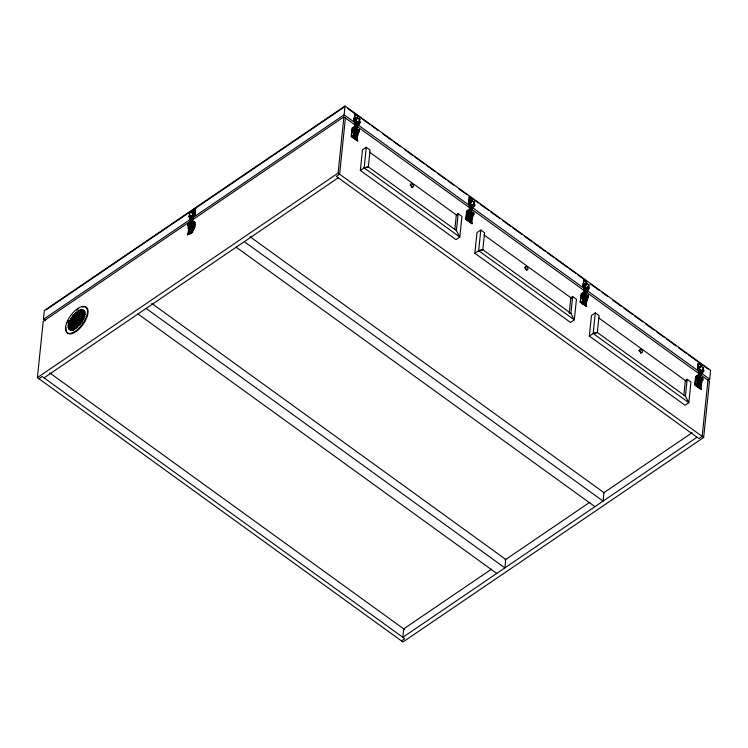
<?xml version="1.0" encoding="UTF-8"?>
<svg xmlns="http://www.w3.org/2000/svg" width="748" height="748" viewBox="0 0 748 748"><rect width="100%" height="100%" fill="white"/><g stroke="black" fill="none" stroke-linecap="round" stroke-linejoin="round"><path stroke-width="1.12" d="M193.152 221.726L193.835 222.446L193.012 221.763M84.842 316.469L84.085 315.918L68.152 327.026L68.91 327.577L68.19 325.277L84.421 313.945L85.178 314.497M68.19 325.277L68.947 325.829L69.265 324.211L85.197 313.085M68.18 325.632L84.421 313.945M82.794 309.981L83.813 310.701L71.247 319.471L70.49 318.929L82.794 309.981L84.122 311.121C85.87 319.05 78.979 328.045 71.369 330.018L69.695 329.578M191.965 224.596L192.507 225.101M190.693 225.101L188.87 223.549L188.664 232.974L187.729 234.133L190.45 232.189L190.703 232.768L192.143 230.889L192.498 227.523L191.787 231.141M352.177 129.741L354.907 128.413L355.104 126.543L354.72 126.262L354.533 128.142L352.177 129.741L351.495 136.304L353.963 138.081L354.15 136.211L356.889 134.883C354.823 138.062 359.91 143.597 354.094 138.287L353.598 133.219L353.224 136.856L353.832 138.287L357.432 140.886L357.731 140.428L354.131 137.819L353.58 136.613L354.982 127.123M356.618 130.984L358.348 129.479L356.833 138.679L357.348 140.147L354.515 138.1L353.963 136.884C352.86 135.528 357.703 127.085 355.104 127.506M357.731 140.428C355.328 138.006 360.723 130.975 358.395 129.787M471.212 213.853L472.951 212.357L471.427 221.548L471.951 223.026L469.108 220.969L468.557 219.753C467.65 217.575 471.894 211.432 469.763 210.328M466.771 212.619L469.501 211.291L469.697 209.412L469.323 209.141L469.127 211.011L466.771 212.619L466.088 219.173L468.557 220.959L468.753 219.08L471.483 217.752C469.417 220.931 474.503 226.466 468.687 221.165L468.192 216.097L467.818 219.734L468.426 221.165L472.025 223.764L472.325 223.297C469.838 221.146 475.513 213.33 472.914 212.703M582.496 294.338L582.066 298.452L583.075 299.172L582.692 298.901L582.318 302.538L582.926 303.969L586.525 306.568L585.927 304.352C588.003 307.634 583.103 303.959 583.057 302.566L584.665 293.188L583.477 293.674M586.31 304.632C585.375 302.697 589.835 296.049 587.423 295.507M700.212 379.47L701.951 377.974L700.427 387.165L700.951 388.642L698.108 386.585L697.566 385.37L698.969 375.879M695.771 378.226L698.51 376.899L698.697 375.029L698.323 374.757L698.127 376.627L695.771 378.226L695.098 384.79L697.557 386.566L697.753 384.696L700.483 383.369C698.417 386.548 703.503 392.083 697.697 386.781L697.201 381.704L696.818 385.342L697.435 386.772L701.035 389.381L701.157 384.061L701.979 382.63L702.325 378.245M353.739 128.291L354.477 128.366L354.178 127.693M468.519 211.301L469.127 210.646M583.749 293.609L583.075 294.329M697.865 376.141L697.632 377.16L697.688 376.571M698.062 376.281L697.529 377.02M37.4 377.618L43.206 321.397L343.902 116.875L709.478 381.256L703.662 437.477L402.976 641.99L37.4 377.618L338.096 173.097L343.902 116.875M45.31 320.696L43.421 319.331L44.338 310.523L345.024 106.01L710.6 370.382L709.693 379.189L707.758 380.498M192.143 230.889L191.058 232.525L187.617 234.863L188.674 229.589L188.01 228.103L188.44 223.979L189.431 223.577M191.03 222.969L190.273 222.418L190.459 220.548L188.889 216.219A1.047 0.477 -54.1 0 1 189.693 214.975M189.571 233.806L191.927 232.207L189.459 230.431L189.655 228.551L190.834 228.018L190.834 228.654L190.067 228.392L192.862 230.365L192.666 232.235L189.945 234.087L189.908 230.534M191.067 224.157L190.31 223.615L190.89 219.678L192.311 220.351L192.114 222.231L191.357 221.679L191.544 219.809L194.321 212.516A1.047 0.477 -54.1 0 0 193.676 212.264L192.077 213.348M189.459 230.431L190.02 228.308M190.207 228.561L190.684 223.362L191.797 223.661L190.413 222.67M191.254 219.426L190.955 222.306L194.415 224.419L192.311 222.39L192.507 220.52L195.35 222.567L194.863 227.252A2.627 1.197 -54.1 0 1 192.862 230.365M190.057 233.03C187.645 226.513 192.704 230.861 190.422 229.935M191.133 222.184L190.31 223.615M190.45 232.189L191.769 230.618L191.918 221.502L193.264 222.034M190.936 228.084L191.535 221.81L192.507 221.483M192.554 213.189L192.9 209.814L195.508 208.038L195.303 213.937A2.375 1.318 55.8 0 1 193.891 214.854M191.797 223.661L192.507 220.52M193.049 212.339L193.283 210.085L195.892 208.318M191.404 230.861L191.46 225.756M192.984 227.373L193.779 223.007M195.508 208.038L194.929 213.666A1.861 1.029 55.8 0 1 194.19 214.517M192.114 230.337L192.479 230.085A2.627 1.197 -54.1 0 0 194.489 226.981L194.779 224.166M43.421 319.331L344.117 114.818L345.024 106.01M345.417 117.969L339.611 174.191L336.348 176.416L698.894 438.599L702.148 436.383L707.963 380.162M356.506 134.603L356.693 136.753L353.972 138.604L351.13 136.547L352.009 128.114L354.72 126.262M354.402 118.119L354.87 113.621L353.926 119.493A2.375 1.085 -54.1 0 0 355.365 120.26L358.086 122.223A2.375 1.085 -54.1 0 0 359.91 119.241L356.824 117.52A1.861 0.851 -54.1 0 1 355.945 119.4A1.861 0.851 -54.1 0 1 354.487 120.082M353.346 133.051L353.393 128.656M354.571 118.193L356.244 125.645L356.422 127.786L355.702 128.282L353.841 118.68L354.571 118.193A1.047 0.58 55.8 0 1 355.403 117.988L357.067 119.194M355.263 133.892L356.142 134.294L355.104 134.144L355.739 129.208L356.487 129.245L356.385 129.815M355.263 134.416L355.552 131.601M356.104 128.965C357.217 126.936 354.496 129.619 356.198 128.03M357.366 117.838L357.6 115.594L347.876 108.572M356.385 128.17L356.684 125.29L356.768 128.441L355.375 129.46M356.001 134.453L356.487 129.245M356.572 135.379L356.403 133.041M356.487 129.759L356.768 128.441M356.226 129.067L360.246 122.298A1.047 0.58 55.8 0 0 359.573 120.998L358.844 121.494M357.432 140.886L357.077 136.949M359.264 131.564L359.077 129.413L359.264 131.564L357.694 132.63M360.349 170.46L362.481 149.852L366.286 147.263L370.073 150.002L368.334 166.869L456.402 230.562L459.814 237.051L456 239.631L360.349 170.46L364.154 167.879L368.334 166.869L364.154 167.879L366.286 147.263M454.831 229.552L456.345 214.928L458.15 213.694L461.946 216.434L459.814 237.051L364.154 167.879M456.411 230.562L458.15 213.694M471.1 217.481C470.604 221.399 469.417 217.229 471.287 219.632L468.575 221.473L465.733 219.426L466.602 210.992L469.323 209.141M478.309 202.895L469.464 196.5L468.519 202.362A2.375 1.085 -54.1 0 0 469.51 203.372M468.884 202.119L469.464 196.5M467.949 215.92L468.052 211.282M472.325 223.297L468.725 220.697L468.183 219.482C467.229 217.322 471.577 211.123 469.389 210.057M470.296 211.16L468.435 201.558L469.164 201.062A1.047 0.58 55.8 0 1 469.996 200.866L471.67 202.063M469.856 216.77L470.735 217.163L469.707 217.023L470.342 212.086L471.24 212.385L470.586 212.713L470.342 212.086M469.866 217.285L470.053 215.415M469.922 210.88L470.642 210.394L470.838 208.514L469.164 201.062M471.595 200.96L472.194 198.472L471.96 200.716M470.978 211.039L469.968 212.329L470.726 212.881L471.549 211.45L471.277 208.168L470.978 211.039L470.258 211.534L470.642 210.394M470.604 217.322L471.081 212.114M470.997 215.92L470.782 217.977L471.418 218.425M470.726 212.881L471.549 211.45M471.782 211.217L470.679 211.432L471.782 211.217L471.969 209.337L474.849 205.176A1.047 0.58 55.8 0 0 474.167 203.877M471.268 217.219L471.483 215.162M472.025 223.764L471.446 222.072L471.792 218.697M473.858 214.442L473.671 212.292L473.858 214.442L472.287 215.508M474.868 253.273L476.99 232.665L480.796 230.075L484.582 232.815L482.843 249.682L570.911 313.375L574.314 319.864L570.509 322.444L474.868 253.273L478.664 250.692L482.843 249.682L478.664 250.692L480.796 230.075M569.219 313.477L570.846 297.732L572.659 296.507L576.446 299.247L574.314 319.854L478.664 250.692M570.911 313.375L572.659 296.507M584.684 293.375C583.094 290.187 583.786 301.827 582.701 302.809L583.197 303.969C589.003 309.279 583.917 303.735 585.983 300.565L585.609 300.285L585.787 302.435L583.075 304.286L580.233 302.229L581.103 293.796L584.197 292.225L584.01 294.095L581.654 295.694L581.271 295.423L583.627 293.824L583.823 291.944M580.233 302.229L581.271 295.423M583.833 285.82A1.861 0.851 -54.1 0 1 583.384 284.923L583.964 279.303L583.019 285.175A2.375 1.085 -54.1 0 0 583.618 286.269M582.87 294.609L582.449 298.733L582.066 298.452M580.598 301.986L583.057 303.763L583.253 301.893L585.609 300.285M583.664 283.866L585.338 291.327L585.525 293.468L584.796 293.964L582.944 284.362L583.664 283.866A1.047 0.58 55.8 0 1 584.497 283.67L586.17 284.876M584.889 293.132L585.058 291.468L586.161 291.243L584.618 291.814M584.366 300.098C583.655 299.144 585.993 299.527 584.992 300.182C582.898 300.509 585.404 295.843 585.301 298.256M586.095 283.773L586.694 281.276L577.54 274.666M585.291 293.712C583.599 295.292 586.31 292.618 585.198 294.647L585.955 295.198L585.235 295.684L584.478 295.142L585.862 294.123L586.161 291.243M585.488 293.842L585.778 290.972M586.46 283.52L586.694 281.276M585.095 299.611L585.581 294.927L584.693 295.142L585.478 295.497L585.581 294.927M585.88 298.994L585.665 301.061L585.749 296.507L587.404 295.142L585.946 304.875L586.525 306.568M585.955 295.198L585.862 294.123M585.329 294.749L589.349 287.98A1.047 0.58 55.8 0 0 588.667 286.68L587.947 287.176M585.815 300.724L586.011 298.845M587.573 296.872L588.358 297.246L588.18 295.095L587.535 297.498M589.359 336.076L591.49 315.469L595.296 312.879L599.083 315.619L597.343 332.486L685.411 396.178L688.815 402.667L685.009 405.257L589.359 336.076L593.164 333.496L597.343 332.486L593.164 333.496L595.296 312.879M683.831 395.159L685.346 380.545L687.16 379.311L690.946 382.05L688.815 402.667L593.164 333.496M685.411 396.178L687.16 379.311M700.109 383.098L700.296 385.239L697.575 387.09L694.733 385.033L695.603 376.599L698.323 374.757M707.973 368.988L698.473 362.107L697.884 367.736A1.861 0.851 -54.1 0 0 698.333 368.624M696.949 381.536L696.996 377.142M697.164 379.479L697.388 377.338M701.334 388.913L697.734 386.305L697.183 385.098C698.211 384.023 697.828 373.102 699.184 376.179M699.389 375.935L699.558 374.271L700.661 374.056L699.118 374.626L697.445 367.165L698.165 366.679A1.047 0.58 55.8 0 1 699.006 366.473L700.67 367.679M698.856 382.378L699.689 382.864L698.707 382.63L699.053 380.508L699.81 380.414L699.689 381.115M699.305 376.768L699.838 374.131L698.165 366.679M700.605 366.576L701.194 364.08L700.96 366.333M699.698 377.45L700.287 373.776M700.661 374.056L700.362 376.927L698.978 377.946L699.735 378.497L699.829 377.553M699.604 382.415C700.614 372.756 697.884 380.124 700.455 378.002L700.362 376.927M700.006 381.527L699.791 383.593L700.792 384.313L700.446 387.679L701.035 389.381M702.727 370.251A1.047 0.58 55.8 0 0 702.447 369.98L703.167 369.484A1.047 0.58 55.8 0 1 703.849 370.784L700.979 374.954L700.783 376.824L700.409 376.553M700.165 383.864L700.38 381.807M357.927 132.686L357.899 133.238M471.595 215.695L472.11 215.181L471.726 215.826M587.919 296.666L587.526 297.293M702.606 379.601L701.961 380.302M356.487 130.965L355.618 130.526M583.805 296.049L583.44 296.563M697.762 379.301L698.239 378.722M69.265 324.211L68.61 323.239L84.346 312.253L85.104 312.804M68.61 323.239L69.368 323.791L69.957 322.108L84.767 311.766L83.935 310.981L69.414 321.07L69.957 322.108M68.152 327.026L84.085 315.918M699.726 364.641C698.969 362.378 700.941 365.361 699.015 363.921M353.963 128.319L354.169 127.983M583.141 293.403L582.514 293.927L582.879 293.59M583.552 293.571L583.029 294.207M193.236 221.586C192.488 223.474 195.069 221.632 193.059 221.707M191.843 224.615L192.329 225.223M702.4 379.573L702.026 380.096M193.891 214.676L191.825 220.099L191.067 219.557L193.545 213.049M192.311 220.351L195.078 213.068L194.321 212.516M68.769 328.699L83.318 318.19L84.075 318.741M470.875 215.368L470.567 214.723L470.174 215.415M586.198 296.61L586.32 295.731M358.395 131.302L358.432 131.816L358.666 131.012M698.445 379.161L698.015 379.517M470.071 213.573L470.838 214.022M70.649 320.481L71.247 319.471M69.938 329.625L81.99 320.864L82.748 321.406M582.926 303.969L582.683 302.286L583.057 302.566M356.244 136.473C355.693 135.603 355.225 136.08 356.244 136.473A2.627 1.449 55.8 0 1 355.749 137.08M187.365 234.376L191.769 230.618M356.787 124.991L359.433 121.709L356.871 125.43L355.384 118.773L354.655 119.269M357.226 126.122L360.246 122.298M471.39 207.869L474.036 204.587L471.474 208.299L469.978 201.651M471.82 209.001L474.849 205.176M585.974 291.112L588.536 287.391L585.245 291.598L585.974 291.112L584.478 284.455L583.758 284.951M586.329 291.804L588.62 288.476M700.474 373.916L703.036 370.195L699.745 374.411L700.474 373.916L698.978 367.268M703.849 370.784L700.25 375.44L700.979 374.954M357.207 132.611L356.843 132.789M700.502 380.919C700.895 380.639 701.044 381.742 700.754 380.966M583.833 296.526L583.926 296.049M698.997 367.418L699.567 367.595M81.878 310.308L73.491 316.161L72.734 315.619L80.419 309.906L82.177 310.242M70.49 318.929L83.056 310.149L79.774 310.214A11.828 5.404 -54.1 0 0 73.5 315.002C70.593 318.77 67.105 323.791 68.853 328.737M72.191 317.863L73.491 316.161M80.419 324.772L79.662 324.23L71.911 329.905M187.617 234.863L188.674 233.498L189.412 229.617L189.038 233.245L188.178 234.358L187.739 234.04M471.848 213.535L471.81 212.928M193.293 222.811L192.582 222.044M586.058 298.022C586.432 298.489 586.712 297.882 586.17 298.63M193.358 226.513L193.339 225.84M584.637 297.657L584.562 298.143M699.053 380.508L699.352 381.106M190.684 223.362L191.058 224.007M472.381 215.695L472.427 216.172M191.086 231.384L191.105 232.058M700.745 378.591L701.989 378.273M72.734 315.619L81.121 309.756M74.071 315.413L80.288 311.075M71.593 318.882L83.552 310.532M69.199 321.565L84.01 311.224M73.79 319.087L79.223 315.291M81.036 314.029L84.655 311.495M68.507 323.66L84.627 312.673M69.368 323.791L75.847 319.265M77.698 317.975L83.252 314.095M68.947 325.829L80.401 317.825M68.938 326.184L85.169 314.852L84.412 314.3M68.246 327.325L69.003 327.876L83.813 317.535M69.891 329.709L68.62 328.456L83.318 318.19M75.81 324.51L69.377 329.008L69.003 327.876M77.642 323.23L81.326 320.668M83.87 319.237L69.527 329.251L68.62 328.456M81.99 320.864L69.62 329.503L70.695 330.167L81.495 322.631M72.276 328.718L80.84 322.734M71.724 329.774L79.662 324.23M72.425 329.625L73.182 330.167L77.811 326.941M68.91 327.577L82.028 318.424M45.983 309.934L55.156 303.697M55.689 303.333L90.405 279.715M90.854 279.415L165.149 228.879M165.645 228.551L275.142 154.069M275.601 153.761L333.468 114.397M334.001 114.042L344.136 107.142M192.442 216.518A2.375 1.318 55.8 0 1 190.338 215.948A2.375 1.318 55.8 0 1 189.291 213.245L192.273 211.749A1.861 1.029 55.8 0 0 193.452 214.199M192.273 211.749L189.291 213.245M190.796 216.35L193.405 214.583A2.375 1.318 55.8 0 1 191.899 211.469M190.787 220.679L191.909 220.978M192.012 219.977L190.89 219.678M190.273 222.418L191.385 222.726M191.712 222.848L192.311 222.39M190.188 224.129L190.16 224.737M357.6 115.594L354.505 113.864M355.403 117.988L354.674 118.483A1.047 0.58 55.8 0 0 353.841 118.68M358.834 121.176A1.861 0.851 -54.1 0 0 359.554 119.493L359.91 119.241M355.515 126.132L356.244 125.645M352.747 128.142L354.318 127.076M355.319 128.011L356.048 127.515M357.507 130.489L359.077 129.413M356.889 134.883L354.15 136.211M353.963 138.081L356.31 136.482M38.915 378.712L42.178 376.496L404.715 638.68L401.461 640.896M44.067 377.862L338.246 177.781M469.996 200.866L469.276 201.352A1.047 0.58 55.8 0 0 468.435 201.558M470.361 202.456A1.861 0.851 -54.1 0 0 471.418 200.389L474.513 202.119A2.375 1.085 -54.1 0 1 472.914 204.933A2.375 1.085 -54.1 0 1 471.212 204.802M473.961 203.176A1.861 0.851 -54.1 0 0 474.148 202.362L474.513 202.119M467.341 211.02L469.697 209.412M470.109 209.01L470.838 208.514M471.362 211.31L470.642 211.806L471.455 212.385M469.912 218.827L471.483 217.752M468.557 220.959L470.913 219.351M584.861 285.269A1.861 0.851 -54.1 0 0 585.918 283.202L589.013 284.923A2.375 1.085 -54.1 0 1 587.414 287.737A2.375 1.085 -54.1 0 1 585.721 287.606M589.013 284.923L588.648 285.175A1.861 0.851 -54.1 0 1 587.591 287.241M581.841 293.824L584.197 292.225M584.422 293.693L585.142 293.197M585.749 292.636L586.479 292.141M585.824 296.704L588.18 295.095M583.057 303.763L585.413 302.164M698.473 362.107L697.529 367.979A2.375 1.085 -54.1 0 0 698.118 369.073M699.006 366.473L698.277 366.969A1.047 0.58 55.8 0 0 697.445 367.165M700.25 369.951A2.375 1.085 -54.1 0 0 701.689 370.718A2.375 1.085 -54.1 0 0 703.513 367.736L700.427 366.006A1.861 0.851 -54.1 0 1 698.997 368.371M703.513 367.736L703.148 367.979A1.861 0.851 -54.1 0 1 701.372 370.531M696.351 376.627L698.697 375.029M699.801 376.515L699.258 377.142M699.735 378.497L700.081 377.731M700.483 383.369L697.753 384.696M697.557 386.566L699.913 384.968M491.464 569.181L403.696 628.881L402.826 637.315L696.996 437.225M504.965 560L589.845 502.263M603.346 493.082L692.078 432.727M467.893 214.302L467.874 214.985M582.318 297.124L582.299 297.676M357.955 131.386L358.731 130.797M194.358 210.562C194.723 210.076 193.61 208.898 194.2 210.581M585.347 296.825L584.712 296.208M699.848 379.629L699.315 378.984M584.562 281.052L585.254 281.744L584.571 281.547M189.599 226.195L189.646 227.018M188.879 226.691L188.889 227.252M192.133 227.766L193.349 227.13M73.182 330.167L73.772 330.046M470.127 198.211L470.744 198.94L470.146 198.856M581.533 301.678L582.15 302.407L581.542 302.323M696.033 384.481L696.631 385.304L695.92 384.893M191.049 225.372L190.403 224.942L191.366 224.802M353.393 131.452L353.467 132.284M193.143 222.839L192.619 222.203M468.94 210.515L468.351 211.338M191.021 226.139L190.403 226.036L190.394 226.691M355.758 115.379C356.871 116.164 355.87 114.734 355.637 116.08M355.683 118.857L356.095 119.343M699.015 381.377L699.034 382.181M352.972 132.779L353.972 133.49M356.188 135.108L356.815 135.547M467.565 215.648L468.575 216.368M585.291 300.79L586.292 301.5M696.566 381.265L697.575 381.985M358.273 116.099L369.615 124.299M371.504 125.664L378.123 130.451M382.845 133.864L391.354 140.016M393.242 141.381L399.862 146.169M404.584 149.591L413.092 155.734M414.981 157.108L424.434 163.943M426.323 165.308L434.831 171.46M437.664 173.508L446.173 179.66M448.061 181.025L453.737 185.13M458.459 188.543L466.967 194.695M480.197 204.269L488.706 210.422M490.595 211.787L500.047 218.622M502.88 220.669L510.435 226.139M512.333 227.504L521.777 234.339M524.619 236.387L532.174 241.856M534.063 243.222L545.404 251.431M547.302 252.796L553.913 257.583M555.801 258.948L567.143 267.148M569.041 268.513L575.651 273.3M590.77 284.231L599.279 290.383M602.112 292.44L607.787 296.535M612.509 299.957L621.018 306.11M623.851 308.157L632.359 314.31M634.248 315.675L642.756 321.827M645.589 323.875L654.098 330.027M656.931 332.084L664.495 337.544M666.384 338.919L675.837 345.754M678.67 347.801L686.234 353.271M688.123 354.636L697.575 361.471M469.099 196.743L471.829 198.716M583.608 279.546L585.422 280.865M357.731 118.175L359.554 119.493M471.418 200.389L474.148 202.362M585.918 283.202L587.741 284.511M584.478 284.455L586.105 285.633M472.689 205.102L469.959 203.129A2.375 1.085 -54.1 0 0 471.782 200.146M587.189 287.905L584.459 285.932A2.375 1.085 -54.1 0 0 586.282 282.95M701.689 370.718L698.959 368.745A2.375 1.085 -54.1 0 0 700.783 365.763M344.117 114.818L709.693 379.189M700.558 375.057L699.455 375.272L699.838 375.543M357.179 128.338L356.076 128.553L356.459 128.834M586.282 294.02L585.179 294.235L585.553 294.516M357.946 129.554L358.806 130.021M469.314 210.104L470.183 210.571M472.54 212.432L473.4 212.899M587.04 295.236L587.9 295.703M701.54 378.039L702.409 378.507M356.039 128.937L356.861 129.516M699.642 377.422L700.455 378.002M697.94 377.777L699.53 378.927M468.753 219.08L469.127 219.36A2.627 1.449 55.8 0 0 469.379 219.519M583.253 301.893L583.627 302.164A2.627 1.449 55.8 0 0 583.879 302.323M583.234 303.501L586.825 306.11M369.39 152.05L457.103 215.48M483.9 234.863L571.612 298.293M598.4 317.666L686.112 381.097M638.745 350.644L640.643 352.018M338.096 173.097L703.662 437.477M249.926 236.649L603.945 492.68L603.075 501.113L244.325 241.66M193.676 212.264L194.433 212.815A1.047 0.477 -54.1 0 1 195.078 213.068M236.172 247.205L594.922 506.648M188.889 216.219L189.646 216.761M192.143 220.763L194.611 222.539M190.459 220.548L191.544 221.221M190.59 222.549L191.348 223.1M189.824 230.178L192.666 232.235M151.751 303.426L505.77 559.448L504.9 567.882L146.141 308.438M137.987 313.982L496.747 573.426M83.982 316.339L84.739 316.89M81.644 321.453L82.402 321.995M49.677 372.85L404.64 629.564M699.333 364.65L698.997 364.108M584.609 298.658L584.244 299.135L584.768 298.873M190.805 232.039L191.058 232.525M191.479 219.136L189.665 215.686L191.067 219.557M190.039 217.846L191.217 221.099M71.191 327.942A13.67 6.246 -54.1 0 1 72.079 325.053M75.987 318.321A13.67 6.246 -54.1 0 1 77.128 316.946M83.402 311.944A13.67 6.246 -54.1 0 1 84.917 311.383M191.89 216.256A1.861 1.029 55.8 0 1 189.702 214.33M190.366 227.364A1.047 0.58 55.8 0 1 189.048 226.522A1.047 0.58 55.8 0 1 189.73 225.756M191.862 225.587A1.047 0.58 55.8 0 1 191.31 224.456A1.047 0.58 55.8 0 1 191.89 224.054M82.149 307.063A15.895 7.265 -54.1 0 1 87.357 316.021A15.895 7.265 -54.1 0 1 74.351 332.617A15.895 7.265 -54.1 0 1 66.133 327.502M67.283 323.136A15.895 7.265 -54.1 0 1 68.461 320.49M76.577 310.242A15.895 7.265 -54.1 0 1 78.503 308.821M76.146 313.3A11.828 5.404 -54.1 0 1 80.345 310.626M71.172 329.083A12.613 5.769 -54.1 0 1 71.331 327.512M71.509 326.67A12.613 5.769 -54.1 0 1 72.051 324.884M72.416 323.968A12.613 5.769 -54.1 0 1 73.837 321.163M75.67 318.433A12.613 5.769 -54.1 0 1 77.063 316.75M77.792 315.974A12.613 5.769 -54.1 0 1 80.064 313.954M80.821 313.403A12.613 5.769 -54.1 0 1 82.317 312.514M70.901 328.157A13.137 6.003 -54.1 0 1 71.556 325.464M356.403 136.594A2.627 1.449 55.8 0 1 355.721 136.931M357.189 117.268A2.375 1.085 -54.1 0 1 355.365 120.26M358.086 122.223A2.375 1.085 -54.1 0 1 356.656 121.466M358.488 121.559A1.861 0.851 -54.1 0 1 357.778 122.046M357.207 122.055A1.861 0.851 -54.1 0 1 356.983 121.587M354.945 129.825A1.047 0.477 -54.1 0 1 355.347 130.171A1.047 0.477 -54.1 0 1 354.861 131.171M357.226 131.695A1.047 0.477 -54.1 0 1 357.787 132.125A1.047 0.477 -54.1 0 1 356.824 133.331A1.047 0.477 -54.1 0 1 356.431 132.686M359.414 122.223A1.047 0.58 55.8 0 1 359.526 122.794M470.735 219.538A2.627 1.449 55.8 0 1 470.165 220.024M470.866 219.603A2.627 1.449 55.8 0 1 470.099 219.79M469.333 203.017A1.861 0.851 -54.1 0 1 468.846 202.493M473.736 203.624A1.861 0.851 -54.1 0 1 472.371 204.915A1.861 0.851 -54.1 0 1 471.577 204.466M469.361 212.787A1.047 0.477 -54.1 0 1 469.95 212.956A1.047 0.477 -54.1 0 1 469.454 214.04M471.633 214.704A1.047 0.477 -54.1 0 1 472.409 214.798A1.047 0.477 -54.1 0 1 471.605 216.107A1.047 0.477 -54.1 0 1 470.969 215.779M473.634 204.531A1.047 0.58 55.8 0 1 473.886 204.858M474.092 205.335A1.047 0.58 55.8 0 1 474.12 205.663M585.03 302.585A2.627 1.449 55.8 0 1 584.366 302.547M585.132 302.519A2.627 1.449 55.8 0 1 583.767 302.697M587.227 287.531A1.861 0.851 -54.1 0 1 586.142 287.559M583.861 295.591A1.047 0.477 -54.1 0 1 584.45 295.853A1.047 0.477 -54.1 0 1 583.777 297.031M586.133 297.508A1.047 0.477 -54.1 0 1 586.909 297.545A1.047 0.477 -54.1 0 1 586.236 298.807A1.047 0.477 -54.1 0 1 585.46 298.779M582.944 284.362A1.047 0.58 55.8 0 1 583.777 284.165M699.352 385.566A2.627 1.449 55.8 0 1 698.51 385.594M698.174 378.535A1.047 0.477 -54.1 0 1 698.95 378.572A1.047 0.477 -54.1 0 1 698.277 379.834M700.446 380.498A1.047 0.477 -54.1 0 1 701.409 380.349A1.047 0.477 -54.1 0 1 700.549 381.751A1.047 0.477 -54.1 0 1 700.025 381.171M702.961 370.587A1.047 0.58 55.8 0 1 703.129 371.279M639.213 350.522A1.973 1.085 55.8 0 1 640.774 353.505M524.713 267.719A1.973 1.085 55.8 0 1 526.358 270.374M410.203 184.906A1.973 1.085 55.8 0 1 411.849 187.561M192.329 224.353L192.834 224.896L192.329 224.353M192.517 224.232L193.012 224.774L192.507 224.232M353.168 127.88C354.402 128.245 353.748 126.936 353.168 127.88M467.762 210.758L468.472 210.179L467.762 210.758M467.958 210.899L468.659 210.319L467.996 210.786M582.271 293.562L582.926 292.926L582.271 293.562M696.771 376.366C697.688 377.656 697.79 374.486 696.771 376.366M696.968 376.506L697.566 375.861L696.968 376.506M187.982 223.596L187.785 225.466L187.982 223.596M702.681 377.908L702.868 380.049L702.681 377.908M584.431 301.902L585.104 301.294L584.431 301.902M584.814 302.173L585.478 301.575L584.814 302.173M698.931 384.706C700.474 385.136 699.595 384.22 698.931 384.706M356.357 132.265L355.319 132.172L356.357 132.246M353.608 130.264L354.113 129.843L353.608 130.264M353.795 130.395L354.3 129.984L353.795 130.395M468.201 213.133L468.706 212.722L468.201 213.133M468.398 213.274L468.903 212.862L468.398 213.274M582.711 295.946L583.421 295.712L582.711 295.946M697.211 378.75L697.716 378.338L697.211 378.75M697.398 378.89L697.903 378.469L697.398 378.89M352.673 135.846L353.346 136.632L352.729 135.781M355.019 132.901L355.683 133.686L355.066 132.835M470.38 198.061L471.044 198.846L470.38 198.061M467.276 218.715L467.939 219.501L467.322 218.659M469.613 215.779L470.277 216.565L469.66 215.714M584.88 280.865L585.544 281.65L584.88 280.865M581.776 301.528L582.44 302.314L581.776 301.528M696.276 384.332L696.94 385.117L696.276 384.332M585.675 291.972L584.955 292.468L586.058 292.244L585.675 291.972M74.099 332.028A15.895 7.265 -54.1 0 0 87.002 308.559A15.895 7.265 -54.1 0 0 68.367 319.19A15.895 7.265 -54.1 0 0 74.099 332.028M639.662 350.41A1.973 1.085 55.8 0 0 641.971 352.766A1.973 1.085 55.8 0 0 641.578 349.952A1.973 1.085 55.8 0 0 639.662 350.41M525.161 267.606A1.973 1.085 55.8 0 0 527.471 269.953A1.973 1.085 55.8 0 0 527.078 267.148A1.973 1.085 55.8 0 0 525.161 267.606M410.652 184.793A1.973 1.085 55.8 0 0 412.961 187.14A1.973 1.085 55.8 0 0 412.569 184.335A1.973 1.085 55.8 0 0 410.652 184.793"/></g></svg>
